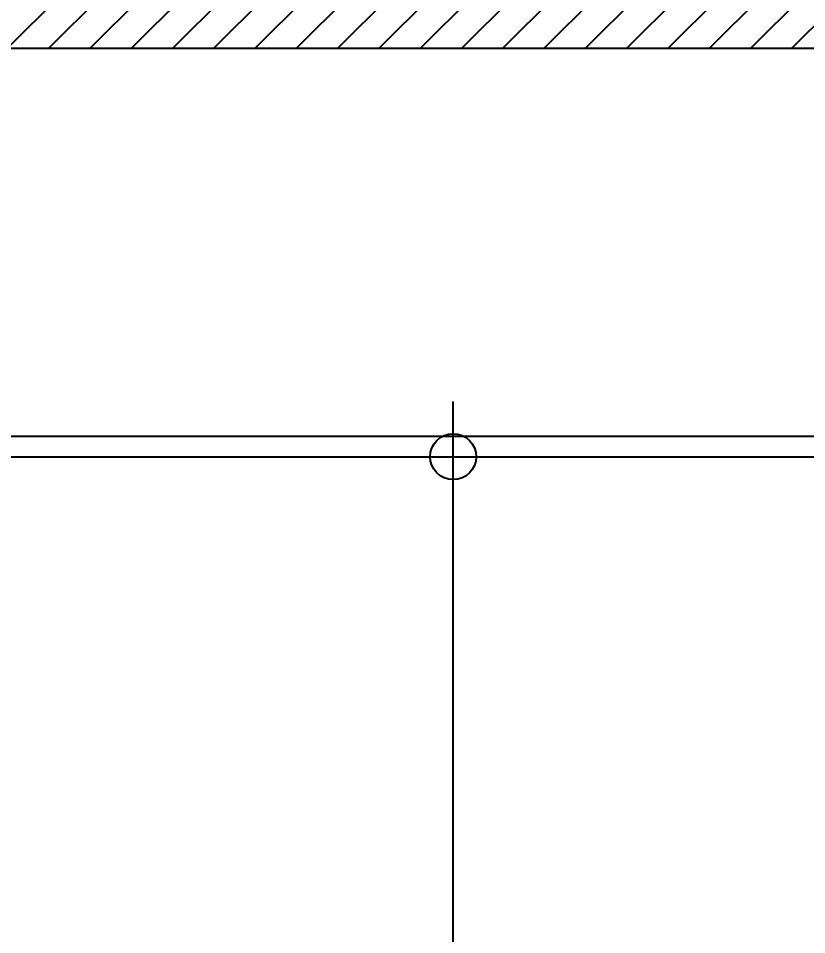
# Model space of a CAD drawing. Header units: millimetres. Extents: x 2182 to 2335, y 1488 to 1614.
# Drawn here: x 2327.197 to 2327.969, y 1507.241 to 1508.139 of the extents above; entities that cross this region are included whole.
import ezdxf

# ---------------------------------------------------------------- set-up
doc = ezdxf.new("R2010")
doc.units = ezdxf.units.MM
for name, color, linetype in [('COTA', 250, 'Continuous'), ('Hachura', 8, 'Continuous'), ('PAREDE', 7, 'Continuous')]:
    doc.layers.add(name, color=color, linetype=linetype)
doc.styles.add('NORMAL', font='romans.shx')
doc.dimstyles.new('D25', dxfattribs={"dimtxt": 0.05, "dimasz": 0.045, "dimexe": 0.18, "dimexo": 0.0625, "dimgap": 0.03, "dimtad": 1, "dimzin": 4, "dimdsep": 46, "dimtxsty": 'NORMAL', "dimblk1": 'DOT1', "dimblk2": 'DOT1', "dimsah": 1, "dimcen": 0.045, "dimse1": 1, "dimse2": 1, "dimclrd": 256, "dimclre": 256, "dimclrt": 7, "dimaunit": 1, "dimadec": 0, "dimazin": 0, "dimtfac": 1, "dimtix": 1, "dimtmove": 2, "dimatfit": 3, "dimldrblk": 'SMALL', "dimfxl": 1, "dimtvp": 1.75, "dimtolj": 1, "dimtzin": 0, "dimarcsym": 0})

# ---------------------------------------------------------------- blocks, each defined once
blk = doc.blocks.new('DOT1')
for p, q in [((0, 1.2), (0, -1.2)), ((-1.2, 0), (1.2, 0))]:
    blk.add_line(p, q)
blk.add_circle((0, 0), 0.5)
blk = doc.blocks.new('*D900')
at = {"layer": 'COTA', "linetype": 'Continuous', "lineweight": -2, "transparency": 16777216}
blk.add_line((2327.62256, 1506.33453), (2327.62256, 1507.66453), dxfattribs=at)
at = {"layer": 'Defpoints', "color": 0, "linetype": 'Continuous', "transparency": 16777216}
for p in [(2327.62256, 1507.70953), (2329.08673, 1507.70953), (2327.49173, 1506.28953)]:
    blk.add_point(p, dxfattribs=at)
at = {"layer": 'COTA', "linetype": 'Continuous', "lineweight": -2, "transparency": 16777216, "xscale": 0.045, "yscale": 0.045, "zscale": 0.045}
for p, rotation in [((2327.62256, 1507.70953), 90), ((2327.62256, 1506.28953), 270)]:
    blk.add_blockref('DOT1', p, dxfattribs=dict(at, rotation=rotation))
at = {"layer": 'COTA', "color": 7, "linetype": 'Continuous', "transparency": 16777216, "insert": (2327.56756, 1506.99953), "char_height": 0.05, "attachment_point": 5, "rotation": 90, "style": 'NORMAL'}
blk.add_mtext('\\A1;1.42', dxfattribs=at)
blk = doc.blocks.new('_Small')
at = {"color": 0, "linetype": 'ByBlock', "lineweight": -2}
blk.add_circle((0, 0), 0.25, dxfattribs=at)

msp = doc.modelspace()

# ---------------------------------------------------------------- hatches: boundary and pattern name
at = {"layer": 'Hachura'}
h = msp.add_hatch(dxfattribs=at)
h.set_pattern_fill('ANSI31', color=256, scale=0.009, angle=-180)
h.set_pattern_definition([(225, (819.23725, 3825.480097), (0.02020557627, -0.02020557627), [])])
h.paths.add_polyline_path([(2326.69173, 1508.10953), (2329.11673, 1508.10953), (2329.11673, 1505.28953), (2329.26673, 1505.28953), (2329.26673, 1508.10953), (2329.50673, 1508.10953), (2329.50673, 1508.25953), (2329.26673, 1508.25953), (2329.26673, 1508.40953), (2329.11673, 1508.40953), (2329.11673, 1508.25953), (2326.69173, 1508.25953), (2326.69173, 1508.40953), (2326.54173, 1508.40953), (2326.54173, 1505.28953), (2326.69173, 1505.28953)])

# ---------------------------------------------------------------- linework, layer by layer
at = {"layer": 'PAREDE'}
for p, q in [((2326.69173, 1508.10953), (2329.11673, 1508.10953)), ((2326.74173, 1507.72953), (2329.06673, 1507.72953)), ((2326.72173, 1507.70953), (2329.08673, 1507.70953))]:
    msp.add_line(p, q, dxfattribs=at)

# ---------------------------------------------------------------- dimensions: what is measured, and where the dimension line sits
at = {"layer": 'COTA', "color": 2, "linetype": 'Continuous'}
dim = msp.add_linear_dim(base=(2327.62256, 1507.70953), p1=(2327.49173, 1506.28953), p2=(2329.08673, 1507.70953), angle=90, dimstyle='D25', dxfattribs=at)
dim.commit()
dim.dimension.update_dxf_attribs({"geometry": '*D900', "text_midpoint": (2327.56756, 1506.99953)})

doc.saveas('drawing.dxf')
